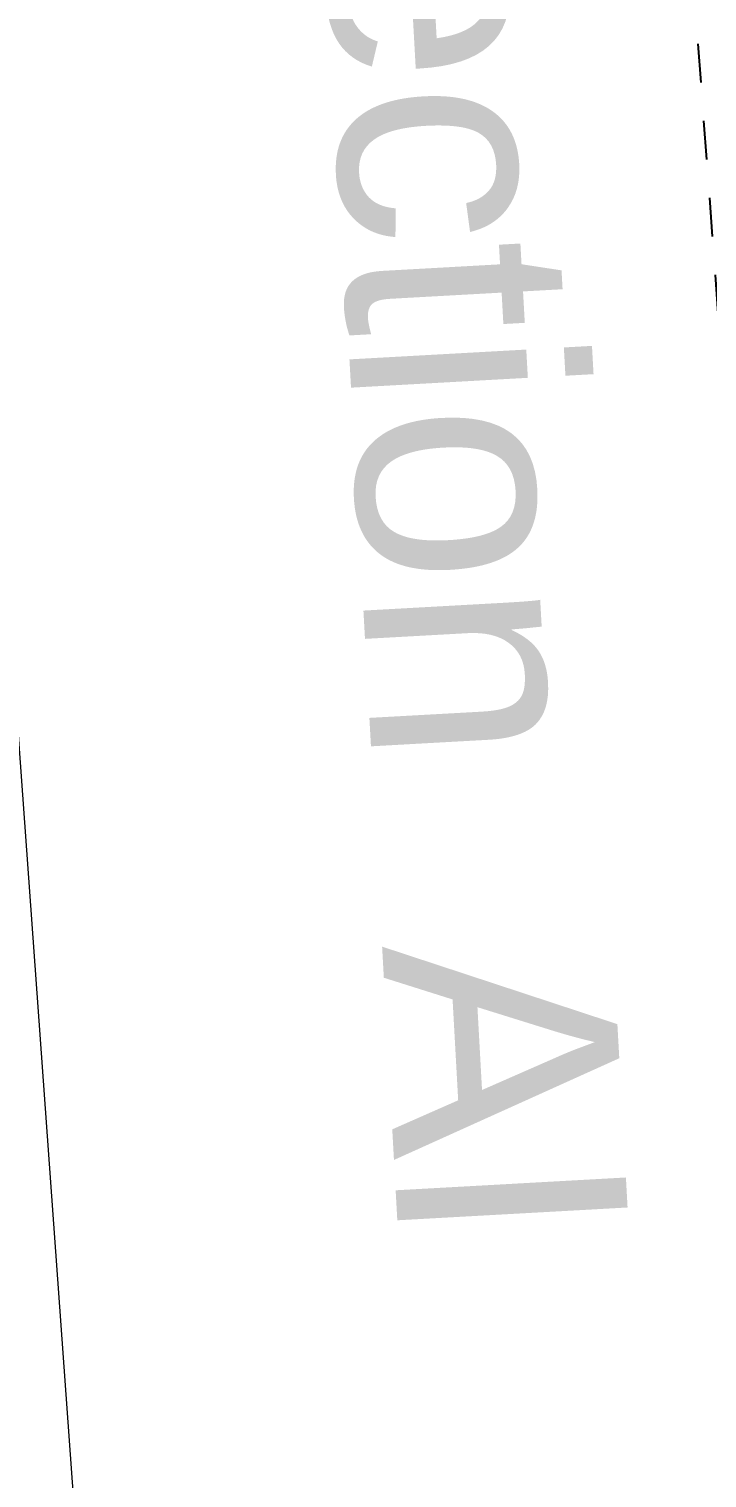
# Model space of a CAD drawing. Header units: metres. Extents: x 1838950 to 1842843, y 5171318 to 5174224.
# Drawn here: x 1841067.496 to 1841069.253, y 5171560.179 to 5171563.934 of the extents above; entities that cross this region are included whole.
import ezdxf

# ---------------------------------------------------------------- set-up
doc = ezdxf.new("R2010")
doc.units = ezdxf.units.M
doc.header["$LTSCALE"] = 0.0254
doc.linetypes.add('L5', pattern=[3.838583, 3.149606, -0.688976])
doc.layers.add('AEP_SSL', color=4, linetype='Continuous', lineweight=18, true_color=0x00ffff)
doc.layers.add('Fond topo - PAR', color=8, linetype='Continuous', lineweight=18)
doc.layers.add('Fond topo - PAR_TXT', color=8, linetype='Continuous', lineweight=18)
doc.styles.add('Arial', font='arial.ttf')

msp = doc.modelspace()

# ---------------------------------------------------------------- linework, layer by layer
at = {"layer": 'AEP_SSL', "flags": 128}
msp.add_lwpolyline([(1841072.9224, 5171520.4914), (1841070.714, 5171536.9176), (1841069.0647, 5171540.141), (1841065.8844, 5171583.8775), (1841068.0516, 5171592.1122), (1841066.1827, 5171601.2816), (1841065.0169, 5171606.6057), (1841064.0318, 5171608.8823)], dxfattribs=at)
at = {"layer": 'Fond topo - PAR', "linetype": 'L5', "lineweight": 25, "flags": 128}
msp.add_lwpolyline([(1841062.2138, 5171608.6957), (1841063.3359, 5171603.2928), (1841066.8905, 5171584.8114), (1841068.4456, 5171574.4528), (1841070.7693, 5171543.1702), (1841072.6545, 5171517.8011), (1841072.7663, 5171515.8688)], dxfattribs=at)

# ---------------------------------------------------------------- texts
at = {"layer": 'Fond topo - PAR_TXT', "insert": (1841068.8275, 5171564.8348), "char_height": 0.597818, "attachment_point": 1, "rotation": 273.1835, "line_spacing_factor": 0.97048, "style": 'Arial'}
msp.add_mtext('Section  AI', dxfattribs=at)

doc.saveas('drawing.dxf')
